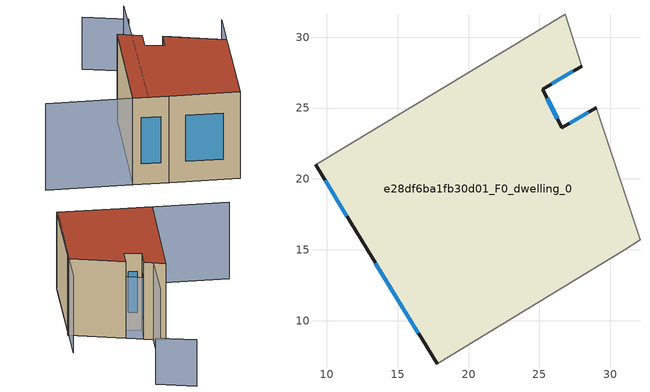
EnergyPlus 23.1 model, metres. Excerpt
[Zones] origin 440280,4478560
e28df6ba1fb30d01_F0_dwelling_0
 floor ground (EU_floor_Construction): 26.81,31.63 28,27.97 25.24,26.33 26.58,23.6 29.02,25.04 32.1,15.71 31.02,15 17.79,6.95 12.1,16.24 9.2,21.01 z0
 wall outside (EU_wall_Construction): 29.02,25.04 26.58,23.6 25.24,26.33 28,27.97 / 9.2,21.01 12.1,16.24 17.79,6.95 z0:15
 wall adiabatic (EU_wall_Construction): 17.79,6.95 31.02,15 32.1,15.71 29.02,25.04 / 28,27.97 26.81,31.63 9.2,21.01 z0:15
 window (EU_Window_Construction): 28.45,24.7 27.15,23.93 / 13.43,14.07 16.46,9.12 / 9.88,19.9 11.42,17.36 / 25.89,26.71 27.36,27.59 / 26.27,24.24 25.56,25.69 z3.51:11.49
 roof outside (EU_roof_Construction): 31.02,15 32.1,15.71 29.02,25.04 26.58,23.6 25.24,26.33 28,27.97 26.81,31.63 9.2,21.01 12.1,16.24 17.79,6.95 z15
shading: 17.73,7.05 37.56,19 / 35.4,34.47 10.45,19 / 10.45,19 2.18,32.35 z0:15; 32.16,15.52 26.79,31.62 z0:12; 41.89,36.54 39.58,43.26 z0:9
[Building]
EU S2 Campaign: North Axis=0; Terrain=City; Solar Distribution=FullExterior
[Site:Location]
Madrid: Latitude=40.5; Longitude=-3.5; Time Zone=1; Elevation=609
[SizingPeriod:WeatherFileDays]
AnnualSizingPeriod: Begin Month=1; Begin Day of Month=1; End Month=12; End Day of Month=31; Day of Week for Start Day=Monday; Use Weather File Daylight Saving Period=No; Use Weather File Rain and Snow Indicators=No
[MATERIAL]
EU_InternalMass_Material: Roughness=MediumRough; Thickness=0.1; Conductivity=1; Density=1800; Specific Heat=900; Thermal Absorptance=0.9; Solar Absorptance=0.7; Visible Absorptance=0.7
[MATERIAL:NOMASS] Roughness=MediumRough; Thermal Absorptance=0.9; Solar Absorptance=0.7; Visible Absorptance=0.7
Name | Thermal Resistance
EU_wall_NoMass | 0.419739
EU_roof_NoMass | 0.352165
EU_floor_NoMass | 0.608284
[WINDOWMATERIAL:SIMPLEGLAZINGSYSTEM]
EU_Window_SimpleGlazing: UFactor=4.8352; Solar Heat Gain Coefficient=0.85; Visible Transmittance=0.85
[CONSTRUCTION]
EU_wall_Construction: EU_wall_NoMass
EU_roof_Construction: EU_roof_NoMass
EU_floor_Construction: EU_floor_NoMass
EU_InternalMass_Construction: EU_InternalMass_Material
EU_Window_Construction: EU_Window_SimpleGlazing
[ZONE]
e28df6ba1fb30d01_F0_dwelling_0: Type=1; Multiplier=1; Ceiling Height=autocalculate; Volume=4468.7; Floor Area=autocalculate; Part of Total Floor Area=Yes
[INTERNALMASS]
e28df6ba1fb30d01_F0_dwelling_0_EU_InternalMass: Construction=EU_InternalMass_Construction; Zone or ZoneList=e28df6ba1fb30d01_F0_dwelling_0; Surface Area=297.913
[OTHEREQUIPMENT]
EU_Step8_InternalGain_e28df6ba1fb30d01_F0_dwelling_0_f000: Fuel Type=Electricity; Zone or ZoneList or Space or SpaceList=e28df6ba1fb30d01_F0_dwelling_0; Schedule=EU_Step8_GainSchedule_e28df6ba1fb30d01_F0_dwelling_0_f000; Design Level Calculation Method=Watts/Area; Power per Zone Floor Area=1; Fraction Latent=0; Fraction Radiant=0; Fraction Lost=0; Carbon Dioxide Generation Rate=0; EndUse Subcategory=EU_Step8_InternalGains
[ZONEVENTILATION:DESIGNFLOWRATE]
EU_ConstantAir_e28df6ba1fb30d01_F0_dwelling_0: Zone or ZoneList or Space or SpaceList=e28df6ba1fb30d01_F0_dwelling_0; Schedule=EU_AlwaysOn; Design Flow Rate Calculation Method=AirChanges/Hour; Air Changes per Hour=0.703302; Ventilation Type=Natural; Fan Pressure Rise=0; Fan Total Efficiency=1; Constant Term Coefficient=1; Temperature Term Coefficient=0; Velocity Term Coefficient=0; Velocity Squared Term Coefficient=0; Minimum Indoor Temperature=-100; Maximum Indoor Temperature=100; Delta Temperature=-100; Minimum Outdoor Temperature=-100; Maximum Outdoor Temperature=100; Maximum Wind Speed=40
[HVACTEMPLATE:THERMOSTAT]
EU_HeatOnly_e28df6ba1fb30d01_F0_dwelling_0: Constant Heating Setpoint=20; Constant Cooling Setpoint=50
[HVACTEMPLATE:ZONE:IDEALLOADSAIRSYSTEM]
e28df6ba1fb30d01_F0_dwelling_0: Template Thermostat=EU_HeatOnly_e28df6ba1fb30d01_F0_dwelling_0; System Availability Schedule=EU_AlwaysOn; Maximum Heating Supply Air Temperature=50; Minimum Cooling Supply Air Temperature=13; Maximum Heating Supply Air Humidity Ratio=0.0156; Minimum Cooling Supply Air Humidity Ratio=0.0077; Heating Limit=NoLimit; Cooling Limit=NoLimit; Heating Availability Schedule=EU_AlwaysOn; Cooling Availability Schedule=EU_CoolingOff; Dehumidification Control Type=ConstantSensibleHeatRatio; Cooling Sensible Heat Ratio=0.7; Dehumidification Setpoint=60; Humidification Control Type=None; Humidification Setpoint=30; Outdoor Air Method=None; Outdoor Air Flow Rate per Person=0.00944; Outdoor Air Flow Rate per Zone Floor Area=0; Outdoor Air Flow Rate per Zone=0; Demand Controlled Ventilation Type=None; Outdoor Air Economizer Type=NoEconomizer; Heat Recovery Type=None; Sensible Heat Recovery Effectiveness=0.7; Latent Heat Recovery Effectiveness=0.65
[SIZING:ZONE]
e28df6ba1fb30d01_F0_dwelling_0: Zone Cooling Design Supply Air Temperature Input Method=SupplyAirTemperature; Zone Cooling Design Supply Air Temperature=13; Zone Heating Design Supply Air Temperature Input Method=SupplyAirTemperature; Zone Heating Design Supply Air Temperature=50; Zone Cooling Design Supply Air Humidity Ratio=0.008; Zone Heating Design Supply Air Humidity Ratio=0.008; Cooling Design Air Flow Method=DesignDay; Cooling Design Air Flow Rate=0; Cooling Minimum Air Flow per Zone Floor Area=0.000762; Cooling Minimum Air Flow=0; Cooling Minimum Air Flow Fraction=0.2; Heating Design Air Flow Method=DesignDay; Heating Design Air Flow Rate=0; Heating Maximum Air Flow per Zone Floor Area=0.002032; Heating Maximum Air Flow=0.141576; Heating Maximum Air Flow Fraction=0.3; Account for Dedicated Outdoor Air System=No; Dedicated Outdoor Air System Control Strategy=NeutralSupplyAir; Dedicated Outdoor Air Low Setpoint Temperature for Design=autosize; Dedicated Outdoor Air High Setpoint Temperature for Design=autosize; Zone Load Sizing Method=Sensible Load Only No Latent Load; Zone Latent Cooling Design Supply Air Humidity Ratio Input Method=HumidityRatioDifference; Zone Cooling Design Supply Air Humidity Ratio Difference=0.005; Zone Latent Heating Design Supply Air Humidity Ratio Input Method=HumidityRatioDifference; Zone Humidification Design Supply Air Humidity Ratio Difference=0.005
[SCHEDULE:CONSTANT]
Name | Hourly Value
EU_AlwaysOn | 1
EU_CoolingOff | 0
[SCHEDULE:FILE]
EU_Step8_GainSchedule_e28df6ba1fb30d01_F0_dwelling_0_f000: File=../../schedules/e28df6ba1fb30d01/e28df6ba1fb30d01_F0_dwelling_0_f000_gain.csv; Column Number=1; Rows to Skip at Top=0; Number of Hours of Data=8760; Column Separator=Comma; Interpolate to Timestep=No; Minutes per Item=60; Adjust Schedule for Daylight Savings=Yes
